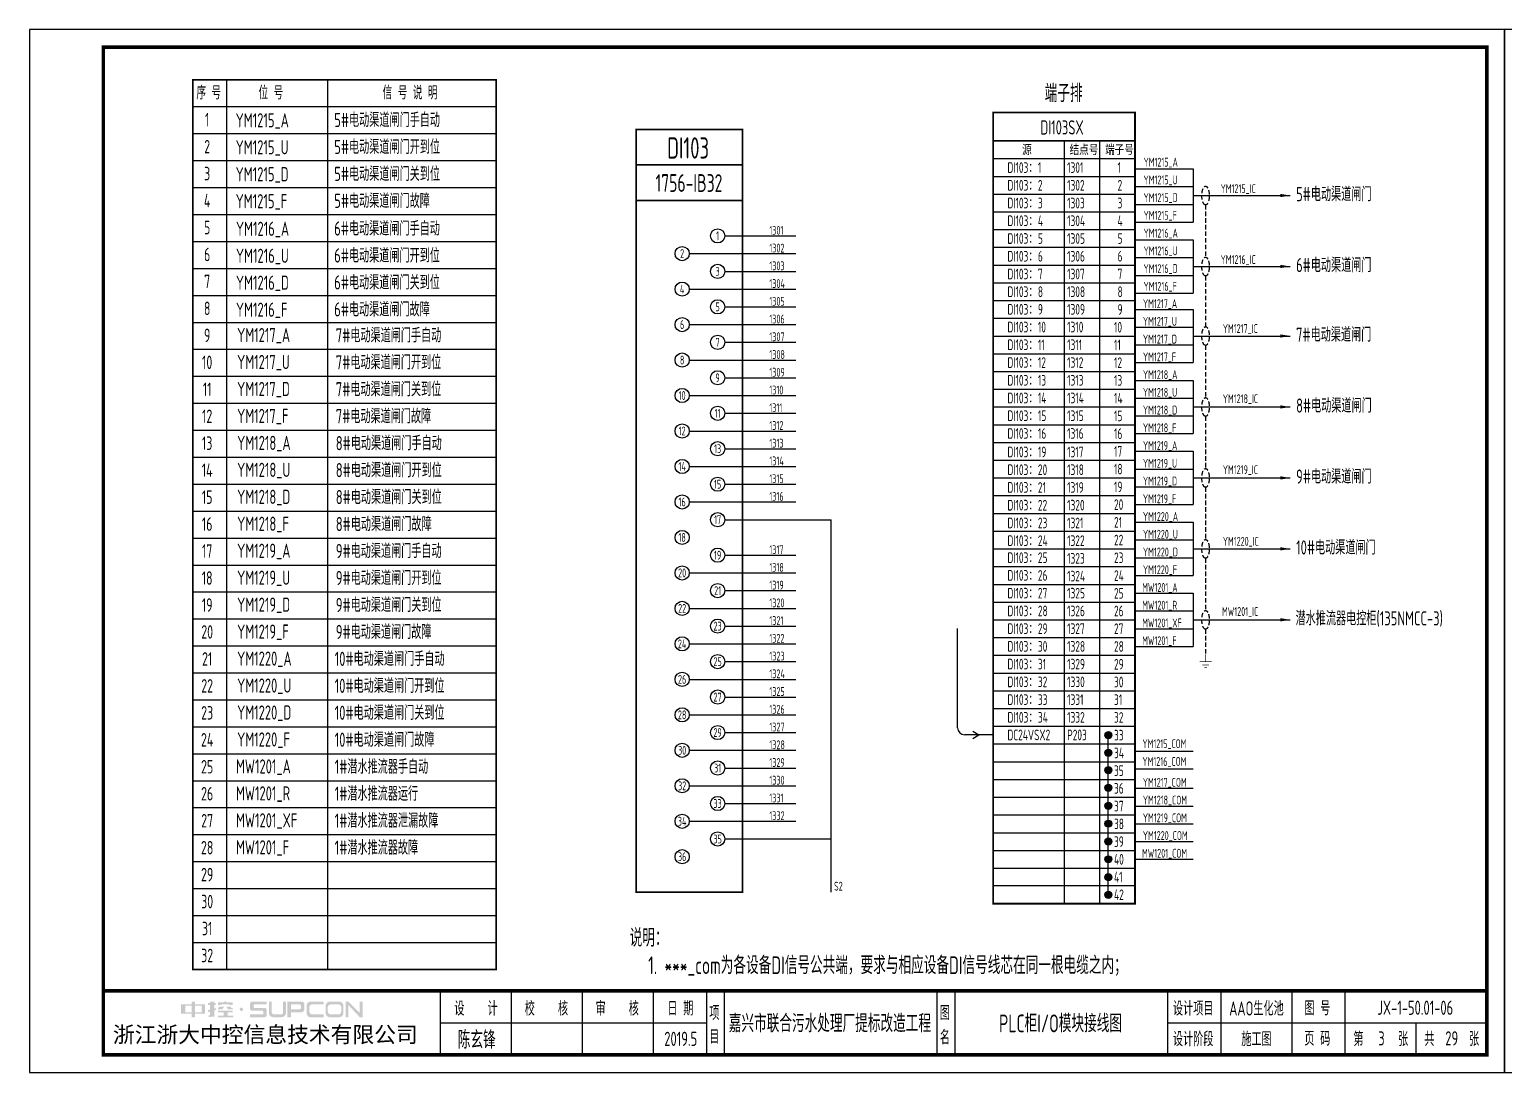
# Model space of a CAD drawing. Header units: millimetres. Extents: x 30557 to 235556, y -116603 to -73383.
# Drawn here: x 47189 to 51347, y -79651 to -76711 of the extents above; entities that cross this region are included whole.
import ezdxf
from ezdxf.enums import TextEntityAlignment as Align

# ---------------------------------------------------------------- set-up
doc = ezdxf.new("R2010")
doc.units = ezdxf.units.MM
doc.linetypes.add('DASHED2', pattern=[0.375, 0.25, -0.125])
doc.layers.add('1', color=3, linetype='Continuous')
doc.layers.add('符号层', color=3, linetype='Continuous')
doc.layers.add('_Drawing', color=7, linetype='Continuous', lineweight=25)
doc.styles.add('supcon', font='sceie.shx', dxfattribs={"width": 0.75, "height": 40, "bigfont": 'sceic.shx'})
doc.styles.add('Title', font='', dxfattribs={"height": 45})
doc.styles.get('Title').set_extended_font_data('SimHei')

# ---------------------------------------------------------------- blocks, each defined once
blk = doc.blocks.new('中控·SUPCON')
at = {"linetype": 'Continuous'}
h = blk.add_hatch(color=2, dxfattribs=at)
h.dxf.hatch_style = 1
h.paths.add_polyline_path([(34, 33), (20, 33), (20, 37), (15, 37), (15, 36), (15, 33), (0, 33), (0, 20), (13, 20), (15, 20), (15, 15), (20, 15), (20, 20), (22, 20), (34, 20)])
h.paths.add_polyline_path([(20, 30), (20, 31), (29, 31), (29, 22), (20, 22)], flags=16)
h.paths.add_polyline_path([(15, 30), (15, 22), (6, 22), (6, 31), (15, 31)], flags=16)
h.paths.add_polyline_path([(47, 32), (49, 32), (49, 35), (47, 35), (47, 37), (41, 37), (41, 35), (38, 35), (38, 32), (41, 32), (41, 25.8), (38, 25), (38, 22), (41, 22.8), (41, 18.3), (39, 17), (39, 15), (47, 16), (47, 24.5), (49, 25), (49, 28), (47, 27.5)])
h.paths.add_polyline_path([(61, 30), (55, 30), (52, 28), (52, 26), (58, 26)])
h.paths.add_polyline_path([(73, 28), (71, 28), (70, 30), (64, 30), (66, 26), (73, 26)])
h.paths.add_polyline_path([(73, 36), (64.6, 36), (64.6, 37), (60.4, 37), (60.4, 36), (52, 36), (52, 32), (56.8, 32), (56.8, 33.1), (68.2, 33.1), (68.2, 32), (73, 32)])
h.paths.add_polyline_path([(66, 22), (73, 22), (73, 24), (52, 24), (52, 22), (60, 22), (60, 17), (52, 17), (52, 15), (74, 15), (74, 17), (66, 17)])
h.paths.add_polyline_path([(82.7, 26.1, 1), (87.6, 26.1, 1)])
h.paths.add_polyline_path([(118, 28), (103.5, 28, -0.414214), (102.5, 29), (102.5, 32, -0.414214), (103.5, 33), (121, 33), (121, 37), (100.5, 37, 0.414214), (97.5, 34), (97.5, 27, 0.414214), (100.5, 24), (115, 24, -0.414214), (116, 23), (116, 20, -0.414214), (115, 19), (97.5, 19), (97.5, 15), (118, 15, 0.414214), (121, 18), (121, 25, 0.414214)])
h.paths.add_polyline_path([(128, 37), (124, 37), (124, 36), (124, 21, 0.414214), (130, 15), (142, 15, 0.414214), (148, 21), (148, 37), (144, 37), (144, 22, -0.414214), (141, 19), (131, 19, -0.414214), (128, 22)])
h.paths.add_polyline_path([(174, 26), (174, 33, 0.414214), (170, 37), (150, 37), (150, 36), (150, 15), (155, 15), (155, 22), (170, 22, 0.414214)])
h.paths.add_polyline_path([(167, 26), (155, 26), (155, 33), (167, 33, -0.414214), (169, 31), (169, 28, -0.414214)], flags=16)
h.paths.add_polyline_path([(201, 19), (185, 19, -0.414214), (181, 23), (181, 29, -0.414214), (185, 33), (201, 33), (201, 37), (183, 37, 0.414214), (177, 31), (177, 21, 0.414214), (183, 15), (201, 15)])
h.paths.add_polyline_path([(229, 21), (229, 31, 0.414214), (223, 37), (210, 37, 0.414214), (204, 31), (204, 21, 0.414214), (210, 15), (223, 15, 0.414214)])
h.paths.add_polyline_path([(207, 23), (207, 29, -0.414214), (211, 33), (222, 33, -0.414214), (226, 29), (226, 23, -0.414214), (222, 19), (211, 19, -0.414214)], flags=16)
h.paths.add_polyline_path([(236, 32.1), (252, 15), (256, 15), (256, 37), (252, 37), (252, 21), (236, 37), (232, 37), (232, 36), (232, 15), (236, 15)])
h = blk.add_hatch(color=2, dxfattribs=at)
h.dxf.hatch_style = 1
h.paths.add_polyline_path([(34, 33), (20, 33), (20, 37), (15, 37), (15, 36), (15, 33), (0, 33), (0, 20), (13, 20), (15, 20), (15, 15), (20, 15), (20, 20), (22, 20), (34, 20)])
h.paths.add_polyline_path([(20, 30), (20, 31), (29, 31), (29, 22), (20, 22)], flags=16)
h.paths.add_polyline_path([(15, 30), (15, 22), (6, 22), (6, 31), (15, 31)], flags=16)
h.paths.add_polyline_path([(47, 32), (49, 32), (49, 35), (47, 35), (47, 37), (41, 37), (41, 35), (38, 35), (38, 32), (41, 32), (41, 25.8), (38, 25), (38, 22), (41, 22.8), (41, 18.3), (39, 17), (39, 15), (47, 16), (47, 24.5), (49, 25), (49, 28), (47, 27.5)])
h.paths.add_polyline_path([(61, 30), (55, 30), (52, 28), (52, 26), (58, 26)])
h.paths.add_polyline_path([(73, 28), (71, 28), (70, 30), (64, 30), (66, 26), (73, 26)])
h.paths.add_polyline_path([(73, 36), (64.6, 36), (64.6, 37), (60.4, 37), (60.4, 36), (52, 36), (52, 32), (56.8, 32), (56.8, 33.1), (68.2, 33.1), (68.2, 32), (73, 32)])
h.paths.add_polyline_path([(66, 22), (73, 22), (73, 24), (52, 24), (52, 22), (60, 22), (60, 17), (52, 17), (52, 15), (74, 15), (74, 17), (66, 17)])
h.paths.add_polyline_path([(82.7, 26.1, 1), (87.6, 26.1, 1)])
h.paths.add_polyline_path([(118, 28), (103.5, 28, -0.414214), (102.5, 29), (102.5, 32, -0.414214), (103.5, 33), (121, 33), (121, 37), (100.5, 37, 0.414214), (97.5, 34), (97.5, 27, 0.414214), (100.5, 24), (115, 24, -0.414214), (116, 23), (116, 20, -0.414214), (115, 19), (97.5, 19), (97.5, 15), (118, 15, 0.414214), (121, 18), (121, 25, 0.414214)])
h.paths.add_polyline_path([(128, 37), (124, 37), (124, 36), (124, 21, 0.414214), (130, 15), (142, 15, 0.414214), (148, 21), (148, 37), (144, 37), (144, 22, -0.414214), (141, 19), (131, 19, -0.414214), (128, 22)])
h.paths.add_polyline_path([(174, 26), (174, 33, 0.414214), (170, 37), (150, 37), (150, 36), (150, 15), (155, 15), (155, 22), (170, 22, 0.414214)])
h.paths.add_polyline_path([(167, 26), (155, 26), (155, 33), (167, 33, -0.414214), (169, 31), (169, 28, -0.414214)], flags=16)
h.paths.add_polyline_path([(201, 19), (185, 19, -0.414214), (181, 23), (181, 29, -0.414214), (185, 33), (201, 33), (201, 37), (183, 37, 0.414214), (177, 31), (177, 21, 0.414214), (183, 15), (201, 15)])
h.paths.add_polyline_path([(229, 21), (229, 31, 0.414214), (223, 37), (210, 37, 0.414214), (204, 31), (204, 21, 0.414214), (210, 15), (223, 15, 0.414214)])
h.paths.add_polyline_path([(207, 23), (207, 29, -0.414214), (211, 33), (222, 33, -0.414214), (226, 29), (226, 23, -0.414214), (222, 19), (211, 19, -0.414214)], flags=16)
h.paths.add_polyline_path([(236, 32.1), (252, 15), (256, 15), (256, 37), (252, 37), (252, 21), (236, 37), (232, 37), (232, 36), (232, 15), (236, 15)])
h = blk.add_hatch(color=2, dxfattribs=at)
h.dxf.hatch_style = 1
h.paths.add_polyline_path([(34, 33), (20, 33), (20, 37), (15, 37), (15, 36), (15, 33), (0, 33), (0, 20), (13, 20), (15, 20), (15, 15), (20, 15), (20, 20), (22, 20), (34, 20)])
h.paths.add_polyline_path([(20, 30), (20, 31), (29, 31), (29, 22), (20, 22)], flags=16)
h.paths.add_polyline_path([(15, 30), (15, 22), (6, 22), (6, 31), (15, 31)], flags=16)
h.paths.add_polyline_path([(47, 32), (49, 32), (49, 35), (47, 35), (47, 37), (41, 37), (41, 35), (38, 35), (38, 32), (41, 32), (41, 25.8), (38, 25), (38, 22), (41, 22.8), (41, 18.3), (39, 17), (39, 15), (47, 16), (47, 24.5), (49, 25), (49, 28), (47, 27.5)])
h.paths.add_polyline_path([(61, 30), (55, 30), (52, 28), (52, 26), (58, 26)])
h.paths.add_polyline_path([(73, 28), (71, 28), (70, 30), (64, 30), (66, 26), (73, 26)])
h.paths.add_polyline_path([(73, 36), (64.6, 36), (64.6, 37), (60.4, 37), (60.4, 36), (52, 36), (52, 32), (56.8, 32), (56.8, 33.1), (68.2, 33.1), (68.2, 32), (73, 32)])
h.paths.add_polyline_path([(66, 22), (73, 22), (73, 24), (52, 24), (52, 22), (60, 22), (60, 17), (52, 17), (52, 15), (74, 15), (74, 17), (66, 17)])
h.paths.add_polyline_path([(82.7, 26.1, 1), (87.6, 26.1, 1)])
h.paths.add_polyline_path([(118, 28), (103.5, 28, -0.414214), (102.5, 29), (102.5, 32, -0.414214), (103.5, 33), (121, 33), (121, 37), (100.5, 37, 0.414214), (97.5, 34), (97.5, 27, 0.414214), (100.5, 24), (115, 24, -0.414214), (116, 23), (116, 20, -0.414214), (115, 19), (97.5, 19), (97.5, 15), (118, 15, 0.414214), (121, 18), (121, 25, 0.414214)])
h.paths.add_polyline_path([(128, 37), (124, 37), (124, 36), (124, 21, 0.414214), (130, 15), (142, 15, 0.414214), (148, 21), (148, 37), (144, 37), (144, 22, -0.414214), (141, 19), (131, 19, -0.414214), (128, 22)])
h.paths.add_polyline_path([(174, 26), (174, 33, 0.414214), (170, 37), (150, 37), (150, 36), (150, 15), (155, 15), (155, 22), (170, 22, 0.414214)])
h.paths.add_polyline_path([(167, 26), (155, 26), (155, 33), (167, 33, -0.414214), (169, 31), (169, 28, -0.414214)], flags=16)
h.paths.add_polyline_path([(201, 19), (185, 19, -0.414214), (181, 23), (181, 29, -0.414214), (185, 33), (201, 33), (201, 37), (183, 37, 0.414214), (177, 31), (177, 21, 0.414214), (183, 15), (201, 15)])
h.paths.add_polyline_path([(229, 21), (229, 31, 0.414214), (223, 37), (210, 37, 0.414214), (204, 31), (204, 21, 0.414214), (210, 15), (223, 15, 0.414214)])
h.paths.add_polyline_path([(207, 23), (207, 29, -0.414214), (211, 33), (222, 33, -0.414214), (226, 29), (226, 23, -0.414214), (222, 19), (211, 19, -0.414214)], flags=16)
h.paths.add_polyline_path([(236, 32.1), (252, 15), (256, 15), (256, 37), (252, 37), (252, 21), (236, 37), (232, 37), (232, 36), (232, 15), (236, 15)])
h = blk.add_hatch(color=2, dxfattribs=at)
h.dxf.hatch_style = 1
h.paths.add_polyline_path([(34, 33), (20, 33), (20, 37), (15, 37), (15, 36), (15, 33), (0, 33), (0, 20), (13, 20), (15, 20), (15, 15), (20, 15), (20, 20), (22, 20), (34, 20)])
h.paths.add_polyline_path([(20, 30), (20, 31), (29, 31), (29, 22), (20, 22)], flags=16)
h.paths.add_polyline_path([(15, 30), (15, 22), (6, 22), (6, 31), (15, 31)], flags=16)
h.paths.add_polyline_path([(47, 32), (49, 32), (49, 35), (47, 35), (47, 37), (41, 37), (41, 35), (38, 35), (38, 32), (41, 32), (41, 25.8), (38, 25), (38, 22), (41, 22.8), (41, 18.3), (39, 17), (39, 15), (47, 16), (47, 24.5), (49, 25), (49, 28), (47, 27.5)])
h.paths.add_polyline_path([(61, 30), (55, 30), (52, 28), (52, 26), (58, 26)])
h.paths.add_polyline_path([(73, 28), (71, 28), (70, 30), (64, 30), (66, 26), (73, 26)])
h.paths.add_polyline_path([(73, 36), (64.6, 36), (64.6, 37), (60.4, 37), (60.4, 36), (52, 36), (52, 32), (56.8, 32), (56.8, 33.1), (68.2, 33.1), (68.2, 32), (73, 32)])
h.paths.add_polyline_path([(66, 22), (73, 22), (73, 24), (52, 24), (52, 22), (60, 22), (60, 17), (52, 17), (52, 15), (74, 15), (74, 17), (66, 17)])
h.paths.add_polyline_path([(82.7, 26.1, 1), (87.6, 26.1, 1)])
h.paths.add_polyline_path([(118, 28), (103.5, 28, -0.414214), (102.5, 29), (102.5, 32, -0.414214), (103.5, 33), (121, 33), (121, 37), (100.5, 37, 0.414214), (97.5, 34), (97.5, 27, 0.414214), (100.5, 24), (115, 24, -0.414214), (116, 23), (116, 20, -0.414214), (115, 19), (97.5, 19), (97.5, 15), (118, 15, 0.414214), (121, 18), (121, 25, 0.414214)])
h.paths.add_polyline_path([(128, 37), (124, 37), (124, 36), (124, 21, 0.414214), (130, 15), (142, 15, 0.414214), (148, 21), (148, 37), (144, 37), (144, 22, -0.414214), (141, 19), (131, 19, -0.414214), (128, 22)])
h.paths.add_polyline_path([(174, 26), (174, 33, 0.414214), (170, 37), (150, 37), (150, 36), (150, 15), (155, 15), (155, 22), (170, 22, 0.414214)])
h.paths.add_polyline_path([(167, 26), (155, 26), (155, 33), (167, 33, -0.414214), (169, 31), (169, 28, -0.414214)], flags=16)
h.paths.add_polyline_path([(201, 19), (185, 19, -0.414214), (181, 23), (181, 29, -0.414214), (185, 33), (201, 33), (201, 37), (183, 37, 0.414214), (177, 31), (177, 21, 0.414214), (183, 15), (201, 15)])
h.paths.add_polyline_path([(229, 21), (229, 31, 0.414214), (223, 37), (210, 37, 0.414214), (204, 31), (204, 21, 0.414214), (210, 15), (223, 15, 0.414214)])
h.paths.add_polyline_path([(207, 23), (207, 29, -0.414214), (211, 33), (222, 33, -0.414214), (226, 29), (226, 23, -0.414214), (222, 19), (211, 19, -0.414214)], flags=16)
h.paths.add_polyline_path([(236, 32.1), (252, 15), (256, 15), (256, 37), (252, 37), (252, 21), (236, 37), (232, 37), (232, 36), (232, 15), (236, 15)])
h = blk.add_hatch(color=2, dxfattribs=at)
h.dxf.hatch_style = 1
h.paths.add_polyline_path([(34, 33), (20, 33), (20, 37), (15, 37), (15, 36), (15, 33), (0, 33), (0, 20), (13, 20), (15, 20), (15, 15), (20, 15), (20, 20), (22, 20), (34, 20)])
h.paths.add_polyline_path([(20, 30), (20, 31), (29, 31), (29, 22), (20, 22)], flags=16)
h.paths.add_polyline_path([(15, 30), (15, 22), (6, 22), (6, 31), (15, 31)], flags=16)
h.paths.add_polyline_path([(47, 32), (49, 32), (49, 35), (47, 35), (47, 37), (41, 37), (41, 35), (38, 35), (38, 32), (41, 32), (41, 25.8), (38, 25), (38, 22), (41, 22.8), (41, 18.3), (39, 17), (39, 15), (47, 16), (47, 24.5), (49, 25), (49, 28), (47, 27.5)])
h.paths.add_polyline_path([(61, 30), (55, 30), (52, 28), (52, 26), (58, 26)])
h.paths.add_polyline_path([(73, 28), (71, 28), (70, 30), (64, 30), (66, 26), (73, 26)])
h.paths.add_polyline_path([(73, 36), (64.6, 36), (64.6, 37), (60.4, 37), (60.4, 36), (52, 36), (52, 32), (56.8, 32), (56.8, 33.1), (68.2, 33.1), (68.2, 32), (73, 32)])
h.paths.add_polyline_path([(66, 22), (73, 22), (73, 24), (52, 24), (52, 22), (60, 22), (60, 17), (52, 17), (52, 15), (74, 15), (74, 17), (66, 17)])
h.paths.add_polyline_path([(82.7, 26.1, 1), (87.6, 26.1, 1)])
h.paths.add_polyline_path([(118, 28), (103.5, 28, -0.414214), (102.5, 29), (102.5, 32, -0.414214), (103.5, 33), (121, 33), (121, 37), (100.5, 37, 0.414214), (97.5, 34), (97.5, 27, 0.414214), (100.5, 24), (115, 24, -0.414214), (116, 23), (116, 20, -0.414214), (115, 19), (97.5, 19), (97.5, 15), (118, 15, 0.414214), (121, 18), (121, 25, 0.414214)])
h.paths.add_polyline_path([(128, 37), (124, 37), (124, 36), (124, 21, 0.414214), (130, 15), (142, 15, 0.414214), (148, 21), (148, 37), (144, 37), (144, 22, -0.414214), (141, 19), (131, 19, -0.414214), (128, 22)])
h.paths.add_polyline_path([(174, 26), (174, 33, 0.414214), (170, 37), (150, 37), (150, 36), (150, 15), (155, 15), (155, 22), (170, 22, 0.414214)])
h.paths.add_polyline_path([(167, 26), (155, 26), (155, 33), (167, 33, -0.414214), (169, 31), (169, 28, -0.414214)], flags=16)
h.paths.add_polyline_path([(201, 19), (185, 19, -0.414214), (181, 23), (181, 29, -0.414214), (185, 33), (201, 33), (201, 37), (183, 37, 0.414214), (177, 31), (177, 21, 0.414214), (183, 15), (201, 15)])
h.paths.add_polyline_path([(229, 21), (229, 31, 0.414214), (223, 37), (210, 37, 0.414214), (204, 31), (204, 21, 0.414214), (210, 15), (223, 15, 0.414214)])
h.paths.add_polyline_path([(207, 23), (207, 29, -0.414214), (211, 33), (222, 33, -0.414214), (226, 29), (226, 23, -0.414214), (222, 19), (211, 19, -0.414214)], flags=16)
h.paths.add_polyline_path([(236, 32.1), (252, 15), (256, 15), (256, 37), (252, 37), (252, 21), (236, 37), (232, 37), (232, 36), (232, 15), (236, 15)])
h = blk.add_hatch(color=2, dxfattribs=at)
h.dxf.hatch_style = 1
h.paths.add_polyline_path([(34, 33), (20, 33), (20, 37), (15, 37), (15, 36), (15, 33), (0, 33), (0, 20), (13, 20), (15, 20), (15, 15), (20, 15), (20, 20), (22, 20), (34, 20)])
h.paths.add_polyline_path([(20, 30), (20, 31), (29, 31), (29, 22), (20, 22)], flags=16)
h.paths.add_polyline_path([(15, 30), (15, 22), (6, 22), (6, 31), (15, 31)], flags=16)
h.paths.add_polyline_path([(47, 32), (49, 32), (49, 35), (47, 35), (47, 37), (41, 37), (41, 35), (38, 35), (38, 32), (41, 32), (41, 25.8), (38, 25), (38, 22), (41, 22.8), (41, 18.3), (39, 17), (39, 15), (47, 16), (47, 24.5), (49, 25), (49, 28), (47, 27.5)])
h.paths.add_polyline_path([(61, 30), (55, 30), (52, 28), (52, 26), (58, 26)])
h.paths.add_polyline_path([(73, 28), (71, 28), (70, 30), (64, 30), (66, 26), (73, 26)])
h.paths.add_polyline_path([(73, 36), (64.6, 36), (64.6, 37), (60.4, 37), (60.4, 36), (52, 36), (52, 32), (56.8, 32), (56.8, 33.1), (68.2, 33.1), (68.2, 32), (73, 32)])
h.paths.add_polyline_path([(66, 22), (73, 22), (73, 24), (52, 24), (52, 22), (60, 22), (60, 17), (52, 17), (52, 15), (74, 15), (74, 17), (66, 17)])
h.paths.add_polyline_path([(82.7, 26.1, 1), (87.6, 26.1, 1)])
h.paths.add_polyline_path([(118, 28), (103.5, 28, -0.414214), (102.5, 29), (102.5, 32, -0.414214), (103.5, 33), (121, 33), (121, 37), (100.5, 37, 0.414214), (97.5, 34), (97.5, 27, 0.414214), (100.5, 24), (115, 24, -0.414214), (116, 23), (116, 20, -0.414214), (115, 19), (97.5, 19), (97.5, 15), (118, 15, 0.414214), (121, 18), (121, 25, 0.414214)])
h.paths.add_polyline_path([(128, 37), (124, 37), (124, 36), (124, 21, 0.414214), (130, 15), (142, 15, 0.414214), (148, 21), (148, 37), (144, 37), (144, 22, -0.414214), (141, 19), (131, 19, -0.414214), (128, 22)])
h.paths.add_polyline_path([(174, 26), (174, 33, 0.414214), (170, 37), (150, 37), (150, 36), (150, 15), (155, 15), (155, 22), (170, 22, 0.414214)])
h.paths.add_polyline_path([(167, 26), (155, 26), (155, 33), (167, 33, -0.414214), (169, 31), (169, 28, -0.414214)], flags=16)
h.paths.add_polyline_path([(201, 19), (185, 19, -0.414214), (181, 23), (181, 29, -0.414214), (185, 33), (201, 33), (201, 37), (183, 37, 0.414214), (177, 31), (177, 21, 0.414214), (183, 15), (201, 15)])
h.paths.add_polyline_path([(229, 21), (229, 31, 0.414214), (223, 37), (210, 37, 0.414214), (204, 31), (204, 21, 0.414214), (210, 15), (223, 15, 0.414214)])
h.paths.add_polyline_path([(207, 23), (207, 29, -0.414214), (211, 33), (222, 33, -0.414214), (226, 29), (226, 23, -0.414214), (222, 19), (211, 19, -0.414214)], flags=16)
h.paths.add_polyline_path([(236, 32.1), (252, 15), (256, 15), (256, 37), (252, 37), (252, 21), (236, 37), (232, 37), (232, 36), (232, 15), (236, 15)])
blk = doc.blocks.new('supcon图框')
at = {"linetype": 'Continuous'}
for p, q in [((6145.7, 4361.7), (1987.7, 4361.7)), ((1987.7, 4361.7), (1987.7, 1421.7)), ((6145.7, 1421.7), (6145.7, 4361.7)), ((1987.7, 1421.7), (6145.7, 1421.7))]:
    blk.add_line(p, q, dxfattribs=at)
for p, q in [((3145.7, 1651.7), (3145.7, 1471.7)), ((3345.7, 1651.7), (3345.7, 1471.7)), ((3545.7, 1651.7), (3545.7, 1471.7)), ((3745.7, 1651.7), (3745.7, 1471.7)), ((3895.7, 1651.7), (3895.7, 1471.7)), ((3945.7, 1651.7), (3945.7, 1471.7)), ((4545.7, 1651.7), (4545.7, 1471.7)), ((4595.7, 1651.7), (4595.7, 1471.7)), ((5195.7, 1651.7), (5195.7, 1471.7)), ((5345.7, 1651.7), (5345.7, 1471.7)), ((5545.7, 1651.7), (5545.7, 1471.7)), ((5695.7, 1651.7), (5695.7, 1471.7)), ((3145.7, 1561.7), (3895.7, 1561.7)), ((5195.7, 1561.7), (6095.7, 1561.7)), ((5895.7, 1561.7), (5895.7, 1471.7))]:
    blk.add_line(p, q)
at = {"linetype": 'Continuous', "const_width": 10}
blk.add_lwpolyline([(2195.7, 4311.7), (6095.7, 4311.7), (6095.7, 1471.7), (2195.7, 1471.7)], close=True, dxfattribs=at)
blk.add_lwpolyline([(2195.7, 1651.7), (6095.7, 1651.7)], dxfattribs=at)
at = {"linetype": 'Continuous', "xscale": 2, "yscale": 2, "zscale": 2}
blk.add_blockref('中控·SUPCON', (2414.6, 1547.7), dxfattribs=at)
at = {"style": 'supcon', "width": 0.75}
for s, p in [('设    计', (3246.2, 1604.2)), ('校    核', (3444.8, 1604.2)), ('审    核', (3644.5, 1604.2)), ('日 期', (3822.5, 1604.2)), ('设计项目', (5268, 1604.2)), ('图 号', (5618, 1604.2)), ('项', (3918.2, 1590.7)), ('图', (4568.2, 1590.7)), ('目', (3918.2, 1522.9)), ('名', (4568.2, 1522.9)), ('设计阶段', (5268, 1518.1)), ('施工图', (5446.5, 1518.1)), ('页 码', (5618, 1518.1)), ('第      张', (5797, 1518.1)), ('共      张', (5997, 1518.1))]:
    blk.add_text(s, height=40, dxfattribs=at).set_placement(p, align=Align.MIDDLE)
at = {"style": 'Title'}
blk.add_text('浙江浙大中控信息技术有限公司', height=45, dxfattribs=at).set_placement((2222.8, 1506.2))
blk = doc.blocks.new('DI端子_42')
at = {"lineweight": -3}
h = blk.add_hatch(color=256, dxfattribs=at)
h.dxf.hatch_style = 1
h.paths.add_polyline_path([(10680.5, 453.6, 1), (10660.5, 453.6, 1)])
h = blk.add_hatch(color=256, dxfattribs=at)
h.dxf.hatch_style = 1
h.paths.add_polyline_path([(10680.5, 403.6, 1), (10660.5, 403.6, 1)])
h = blk.add_hatch(color=256, dxfattribs=at)
h.dxf.hatch_style = 1
h.paths.add_polyline_path([(10680.5, 354.9, 1), (10660.5, 354.9, 1)])
h = blk.add_hatch(color=256, dxfattribs=at)
h.dxf.hatch_style = 1
h.paths.add_polyline_path([(10680.5, 304.9, 1), (10660.5, 304.9, 1)])
h = blk.add_hatch(color=256, dxfattribs=at)
h.dxf.hatch_style = 1
h.paths.add_polyline_path([(10680.5, 254.2, 1), (10660.5, 254.2, 1)])
h = blk.add_hatch(color=256, dxfattribs=at)
h.dxf.hatch_style = 1
h.paths.add_polyline_path([(10680.5, 204.2, 1), (10660.5, 204.2, 1)])
h = blk.add_hatch(color=256, dxfattribs=at)
h.dxf.hatch_style = 1
h.paths.add_polyline_path([(10680.5, 153.8, 1), (10660.5, 153.8, 1)])
h = blk.add_hatch(color=256, dxfattribs=at)
h.dxf.hatch_style = 1
h.paths.add_polyline_path([(10680.5, 103.8, 1), (10660.5, 103.8, 1)])
h = blk.add_hatch(color=256, dxfattribs=at)
h.dxf.hatch_style = 1
h.paths.add_polyline_path([(10680.5, 53.5, 1), (10660.5, 53.5, 1)])
h = blk.add_hatch(color=256, dxfattribs=at)
h.dxf.hatch_style = 1
h.paths.add_polyline_path([(10680.5, 3.5, 1), (10660.5, 3.5, 1)])
for p, q in [((10345.5, 2208.8), (10345.5, 78.8)), ((10745.5, 2208.8), (10345.5, 2208.8)), ((10745.5, 78.8), (10745.5, 2208.8)), ((10545.5, 2128.8), (10545.5, 78.8)), ((10645.5, 2128.8), (10645.5, 78.8)), ((10345.5, 2078.8), (10745.5, 2078.8)), ((10345.5, 2028.8), (10745.5, 2028.8)), ((10345.5, 1978.8), (10745.5, 1978.8)), ((10345.5, 1928.8), (10745.5, 1928.8)), ((10345.5, 1878.8), (10745.5, 1878.8)), ((10345.5, 1828.8), (10745.5, 1828.8)), ((10345.5, 1778.8), (10745.5, 1778.8)), ((10345.5, 1728.8), (10745.5, 1728.8)), ((10345.5, 1678.8), (10745.5, 1678.8)), ((10345.5, 1628.8), (10745.5, 1628.8)), ((10345.5, 1578.8), (10745.5, 1578.8)), ((10345.5, 1528.8), (10745.5, 1528.8)), ((10345.5, 1478.8), (10745.5, 1478.8)), ((10345.5, 1428.8), (10745.5, 1428.8)), ((10345.5, 1378.8), (10745.5, 1378.8)), ((10345.5, 1328.8), (10745.5, 1328.8)), ((10345.5, 1278.8), (10745.5, 1278.8)), ((10345.5, 1228.8), (10745.5, 1228.8)), ((10345.5, 1178.8), (10745.5, 1178.8)), ((10345.5, 1128.8), (10745.5, 1128.8)), ((10345.5, 1078.8), (10745.5, 1078.8)), ((10345.5, 1028.8), (10745.5, 1028.8)), ((10345.5, 978.8), (10745.5, 978.8)), ((10345.5, 928.8), (10745.5, 928.8)), ((10345.5, 878.8), (10745.5, 878.8)), ((10345.5, 828.8), (10745.5, 828.8)), ((10345.5, 778.8), (10745.5, 778.8)), ((10345.5, 728.8), (10745.5, 728.8)), ((10345.5, 678.8), (10745.5, 678.8)), ((10345.5, 628.8), (10745.5, 628.8)), ((10345.5, 578.8), (10745.5, 578.8)), ((10345.5, 528.8), (10745.5, 528.8)), ((10345.5, 478.8), (10745.5, 478.8)), ((10345.5, 428.8), (10745.5, 428.8)), ((10345.5, 378.8), (10745.5, 378.8)), ((10345.5, 328.8), (10745.5, 328.8)), ((10345.5, 278.8), (10745.5, 278.8)), ((10345.5, 228.8), (10745.5, 228.8)), ((10345.5, 178.8), (10745.5, 178.8)), ((10345.5, 128.8), (10745.5, 128.8))]:
    blk.add_line(p, q, dxfattribs=at)
for p, q in [((10345.5, 2208.8), (10745.5, 2208.8)), ((10345.5, -21.2), (10345.5, 2208.8)), ((10745.5, 2208.8), (10745.5, -21.2)), ((10670, 2.9), (10670, 454.3)), ((10345.5, 78.8), (10745.5, 78.8)), ((10345.5, 28.8), (10345.5, 78.8)), ((10545.5, 78.8), (10545.5, -21.2)), ((10645.5, 78.8), (10645.5, -21.2)), ((10745.5, 78.8), (10745.5, 28.8)), ((10745.5, 28.8), (10345.5, 28.8)), ((10345.5, -21.2), (10345.5, 28.8)), ((10745.5, 28.8), (10745.5, -21.2)), ((10745.5, -21.2), (10345.5, -21.2)), ((10745.5, -21.2), (10345.5, -21.2))]:
    blk.add_line(p, q)
at = {"const_width": 5}
blk.add_lwpolyline([(10345.5, 2208.8), (10745.5, 2208.8), (10745.5, -21.2), (10345.5, -21.2), (10345.5, 2208.8)], dxfattribs=at)
at = {"lineweight": -3, "const_width": 5}
blk.add_lwpolyline([(10345.5, 2128.8), (10745.5, 2128.8)], dxfattribs=at)
at = {"lineweight": -3}
for centre in [(10670.5, 453.6), (10670.5, 403.6), (10670.5, 354.9), (10670.5, 304.9), (10670.5, 254.2), (10670.5, 204.2), (10670.5, 153.8), (10670.5, 103.8), (10670.5, 53.5), (10670.5, 3.5)]:
    blk.add_circle(centre, 10, dxfattribs=at)
at = {"color": 7, "style": 'supcon', "width": 0.75}
for s, p in [('源', (10427.3, 2088.6)), ('结点号', (10561.2, 2088.6)), ('端子号', (10661.2, 2088.6)), ('1', (10696.4, 2038.6)), ('2', (10696.4, 1988.6)), ('3', (10696.4, 1938.6)), ('4', (10696.4, 1888.6)), ('5', (10696.4, 1838.6)), ('6', (10696.4, 1788.6)), ('7', (10696.4, 1738.6)), ('8', (10696.4, 1688.6)), ('9', (10696.4, 1638.6)), ('10', (10686.4, 1588.6)), ('11', (10686.4, 1538.6)), ('12', (10686.4, 1488.6)), ('13', (10686.4, 1438.6)), ('14', (10686.4, 1388.6)), ('15', (10686.4, 1338.6)), ('16', (10686.4, 1288.6)), ('17', (10686.4, 1238.6)), ('18', (10686.4, 1188.6)), ('19', (10686.4, 1138.6)), ('20', (10686.4, 1088.6)), ('21', (10686.4, 1038.6)), ('22', (10686.4, 988.6)), ('23', (10686.4, 938.6)), ('24', (10686.4, 888.6)), ('25', (10686.4, 838.6)), ('26', (10686.4, 788.6)), ('27', (10686.4, 738.6)), ('28', (10686.4, 688.6)), ('29', (10686.4, 638.6)), ('30', (10686.4, 588.6)), ('31', (10686.4, 538.6)), ('32', (10686.4, 488.6)), ('33', (10686.4, 438.6)), ('34', (10686.4, 388.6)), ('35', (10686.4, 338.6)), ('36', (10686.4, 288.6)), ('37', (10686.4, 238.6)), ('38', (10686.4, 188.6)), ('39', (10686.4, 138.6)), ('40', (10686.4, 88.6)), ('41', (10686.4, 38.6)), ('42', (10686.4, -11.2))]:
    blk.add_text(s, height=30, dxfattribs=at).set_placement(p)
blk = doc.blocks.new('1756-IB32')
at = {"linetype": 'Continuous'}
for p, q in [((13409.3, 32239.5), (13609.3, 32239.5)), ((13309.3, 32189.5), (13609.3, 32189.5)), ((13409.3, 32139.5), (13609.3, 32139.5)), ((13309.3, 32089.5), (13609.3, 32089.5)), ((13409.3, 32039.5), (13609.3, 32039.5)), ((13309.3, 31989.5), (13609.3, 31989.5)), ((13409.3, 31939.5), (13609.3, 31939.5)), ((13309.3, 31889.5), (13609.3, 31889.5)), ((13409.3, 31839.5), (13609.3, 31839.5)), ((13309.3, 31789.5), (13609.3, 31789.5)), ((13409.3, 31739.5), (13609.3, 31739.5)), ((13309.3, 31689.5), (13609.3, 31689.5)), ((13409.3, 31639.5), (13609.3, 31639.5)), ((13309.3, 31589.5), (13609.3, 31589.5)), ((13409.3, 31539.5), (13609.3, 31539.5)), ((13309.3, 31489.5), (13609.3, 31489.5)), ((13409.3, 31339.5), (13609.3, 31339.5)), ((13309.3, 31289.5), (13609.3, 31289.5)), ((13409.3, 31239.5), (13609.3, 31239.5)), ((13309.3, 31189.5), (13609.3, 31189.5)), ((13409.3, 31139.5), (13609.3, 31139.5)), ((13309.3, 31089.5), (13609.3, 31089.5)), ((13409.3, 31039.5), (13609.3, 31039.5)), ((13309.3, 30989.5), (13609.3, 30989.5)), ((13409.3, 30939.5), (13609.3, 30939.5)), ((13309.3, 30889.5), (13609.3, 30889.5)), ((13409.3, 30839.5), (13609.3, 30839.5)), ((13309.3, 30789.5), (13609.3, 30789.5)), ((13409.3, 30739.5), (13609.3, 30739.5)), ((13309.3, 30689.5), (13609.3, 30689.5)), ((13409.3, 30639.5), (13609.3, 30639.5)), ((13309.3, 30589.5), (13609.3, 30589.5))]:
    blk.add_line(p, q, dxfattribs=at)
at = {"color": 5, "linetype": 'Continuous'}
for p, q in [((13409.3, 31439.5), (13709.3, 31439.5)), ((13709.3, 30389.5), (13709.3, 31439.5)), ((13409.3, 30539.5), (13709.3, 30539.5))]:
    blk.add_line(p, q, dxfattribs=at)
at = {"linetype": 'Continuous', "const_width": 5}
blk.add_lwpolyline([(13159.3, 32539.5), (13459.3, 32539.5), (13459.3, 30389.5), (13159.3, 30389.5)], close=True, dxfattribs=at)
for points in [[(13159.3, 32439.5), (13459.3, 32439.5)], [(13159.3, 32339.5), (13459.3, 32339.5)]]:
    blk.add_lwpolyline(points, dxfattribs=at)
at = {"lineweight": -3}
for centre in [(13389.3, 32239.5), (13289.3, 32189.5), (13389.3, 32139.5), (13289.3, 32089.5), (13389.3, 32039.5), (13289.3, 31989.5), (13389.3, 31939.5), (13289.3, 31889.5), (13389.3, 31839.5), (13289.3, 31789.5), (13389.3, 31739.5), (13289.3, 31689.5), (13389.3, 31639.5), (13289.3, 31589.5), (13389.3, 31539.5), (13289.3, 31489.5), (13389.3, 31439.5), (13289.3, 31389.5), (13389.3, 31339.5), (13289.3, 31289.5), (13389.3, 31239.5), (13289.3, 31189.5), (13389.3, 31139.5), (13289.3, 31089.5), (13389.3, 31039.5), (13289.3, 30989.5), (13389.3, 30939.5), (13289.3, 30889.5), (13389.3, 30839.5), (13289.3, 30789.5), (13389.3, 30739.5), (13289.3, 30689.5), (13389.3, 30639.5), (13289.3, 30589.5), (13389.3, 30539.5), (13289.3, 30489.5)]:
    blk.add_circle(centre, 20, dxfattribs=at)
at = {"color": 7, "style": 'supcon', "width": 0.75}
blk.add_text('1756-IB32', height=50, dxfattribs=at).set_placement((13308.4, 32388.6), align=Align.MIDDLE)
at = {"style": 'supcon', "width": 0.75}
for s, p in [('1', (13389.1, 32239.5)), ('2', (13289.1, 32189.5)), ('3', (13389.1, 32139.5)), ('4', (13289.1, 32089.5)), ('5', (13389.1, 32039.5)), ('6', (13289.1, 31989.5)), ('7', (13389.1, 31939.5)), ('8', (13289.1, 31889.5)), ('9', (13389.1, 31839.5)), ('10', (13289.1, 31789.5)), ('11', (13389.1, 31739.5)), ('12', (13289.1, 31689.5)), ('13', (13389.1, 31639.5)), ('14', (13289.1, 31589.5)), ('15', (13389.1, 31539.5)), ('16', (13289.1, 31489.5)), ('17', (13389.1, 31439.5)), ('18', (13289.1, 31389.5)), ('19', (13389.1, 31339.5)), ('20', (13289.1, 31289.5)), ('21', (13389.1, 31239.5)), ('22', (13289.1, 31189.5)), ('23', (13389.1, 31139.5)), ('24', (13289.1, 31089.5)), ('25', (13389.1, 31039.5)), ('26', (13289.1, 30989.5)), ('27', (13389.1, 30939.5)), ('28', (13289.1, 30889.5)), ('29', (13389.1, 30839.5)), ('30', (13289.1, 30789.5)), ('31', (13389.1, 30739.5)), ('32', (13289.1, 30689.5)), ('33', (13389.1, 30639.5)), ('34', (13289.1, 30589.5)), ('35', (13389.1, 30539.5)), ('36', (13289.1, 30489.5))]:
    blk.add_text(s, height=25, dxfattribs=at).set_placement(p, align=Align.MIDDLE)

msp = doc.modelspace()

# ---------------------------------------------------------------- linework, layer by layer
at = {"lineweight": -3}
for p, q in [((47744.1, -76852.3), (47744.1, -77612.3)), ((48029.1, -76852.3), (48029.1, -77612.3)), ((47649.1, -76928.3), (48504.1, -76928.3)), ((47649.1, -77004.3), (48504.1, -77004.3)), ((47649.1, -77080.3), (48504.1, -77080.3)), ((47649.1, -77156.3), (48504.1, -77156.3)), ((47649.1, -77232.3), (48504.1, -77232.3)), ((47649.1, -77308.3), (48504.1, -77308.3)), ((47649.1, -77384.3), (48504.1, -77384.3)), ((47649.1, -77460.3), (48504.1, -77460.3)), ((47649.1, -77536.3), (48504.1, -77536.3)), ((47649.1, -77612.3), (48504.1, -77612.3)), ((47744.1, -77612.3), (47744.1, -79360.3)), ((48029.1, -77612.3), (48029.1, -79360.3)), ((47649.1, -77688.3), (48504.1, -77688.3)), ((47649.1, -77764.3), (48504.1, -77764.3)), ((47649.1, -77840.3), (48504.1, -77840.3)), ((47649.1, -77916.3), (48504.1, -77916.3)), ((47649.1, -77992.3), (48504.1, -77992.3)), ((47649.1, -78068.3), (48504.1, -78068.3)), ((47649.1, -78144.3), (48504.1, -78144.3)), ((47649.1, -78220.3), (48504.1, -78220.3)), ((47649.1, -78296.3), (48504.1, -78296.3)), ((47649.1, -78372.3), (48504.1, -78372.3)), ((47649.1, -78448.3), (48504.1, -78448.3)), ((47649.1, -78524.3), (48504.1, -78524.3)), ((47649.1, -78600.3), (48504.1, -78600.3)), ((47649.1, -78676.3), (48504.1, -78676.3)), ((47649.1, -78752.3), (48504.1, -78752.3)), ((47649.1, -78828.3), (48504.1, -78828.3)), ((47649.1, -78904.3), (48504.1, -78904.3)), ((47649.1, -78980.3), (48504.1, -78980.3)), ((47649.1, -79056.3), (48504.1, -79056.3)), ((47649.1, -79132.3), (48504.1, -79132.3)), ((47649.1, -79208.3), (48504.1, -79208.3)), ((47649.1, -79284.3), (48504.1, -79284.3)), ((47649.1, -79360.3), (48504.1, -79360.3))]:
    msp.add_line(p, q, dxfattribs=at)
for p, q in [((50305.3, -77103.8), (50469.5, -77103.8)), ((50469.5, -77103.8), (50469.5, -77253.8)), ((50305.3, -77153.8), (50469.5, -77153.8)), ((50305.3, -77203.8), (50469.5, -77203.8)), ((50469.5, -77178.8), (50743, -77178.8)), ((50305.3, -77253.8), (50469.5, -77253.8)), ((50305.3, -77303.8), (50469.5, -77303.8)), ((50469.5, -77303.8), (50469.5, -77453.8)), ((50305.3, -77353.8), (50469.5, -77353.8)), ((50469.5, -77378.8), (50743, -77378.8)), ((50305.3, -77403.8), (50469.5, -77403.8)), ((50305.3, -77453.8), (50469.5, -77453.8)), ((50305.3, -77499.8), (50469.5, -77499.8)), ((50469.5, -77499.8), (50469.5, -77649.8)), ((50305.3, -77549.8), (50469.5, -77549.8)), ((50469.5, -77574.8), (50743, -77574.8)), ((50305.3, -77599.8), (50469.5, -77599.8)), ((50305.3, -77649.8), (50469.5, -77649.8)), ((50305.3, -77699.8), (50469.5, -77699.8)), ((50469.5, -77699.8), (50469.5, -77849.8)), ((50305.3, -77749.8), (50469.5, -77749.8)), ((50469.5, -77774.8), (50743, -77774.8)), ((50305.3, -77799.8), (50469.5, -77799.8)), ((50305.3, -77849.8), (50469.5, -77849.8)), ((50305.3, -77899.8), (50469.5, -77899.8)), ((50469.5, -77899.8), (50469.5, -78049.8)), ((50305.3, -77949.8), (50469.5, -77949.8)), ((50305.3, -77999.8), (50469.5, -77999.8)), ((50469.5, -77974.8), (50743, -77974.8)), ((50305.3, -78049.8), (50469.5, -78049.8)), ((50305.3, -78099.8), (50469.5, -78099.8)), ((50469.5, -78099.8), (50469.5, -78249.8)), ((50305.3, -78149.8), (50469.5, -78149.8)), ((50305.3, -78199.8), (50469.5, -78199.8)), ((50469.5, -78174.8), (50743, -78174.8)), ((50305.3, -78249.8), (50469.5, -78249.8)), ((50305.3, -78299.8), (50469.5, -78299.8)), ((50469.5, -78299.8), (50469.5, -78449.8)), ((50305.3, -78349.8), (50469.5, -78349.8)), ((50469.5, -78374.8), (50743, -78374.8)), ((50305.3, -78399.8), (50469.5, -78399.8)), ((50305.3, -78449.8), (50469.5, -78449.8)), ((50305.3, -78744.6), (50469.5, -78744.6)), ((50305.3, -78794.6), (50469.5, -78794.6)), ((50305.3, -78849.8), (50469.5, -78849.8)), ((50305.3, -78899.8), (50469.5, -78899.8)), ((50305.3, -78949.8), (50469.5, -78949.8)), ((50305.3, -78999.8), (50469.5, -78999.8)), ((50305.3, -79049.8), (50469.5, -79049.8))]:
    msp.add_line(p, q)
at = {"color": 0, "linetype": 'DASHED2', "ltscale": 50}
for p, q in [((50504.2, -77205.4), (50504.2, -77352.5)), ((50504.2, -77405.4), (50504.2, -77552.5)), ((50504.2, -77601.4), (50504.2, -77748.5)), ((50504.2, -77801.4), (50504.2, -77948.5)), ((50504.2, -78001.4), (50504.2, -78148.5)), ((50504.2, -78201.4), (50504.2, -78348.5)), ((50504.2, -78401.4), (50504.2, -78471.9))]:
    msp.add_line(p, q, dxfattribs=at)
at = {"color": 37, "linetype": 'Continuous'}
for p, q in [((49805.3, -78679.1), (49805.3, -78399.1)), ((49905.3, -78699.1), (49825.3, -78699.1)), ((49847.9, -78689.1), (49865.3, -78699.1)), ((49847.9, -78709.1), (49865.3, -78699.1))]:
    msp.add_line(p, q, dxfattribs=at)
at = {"lineweight": -3, "const_width": 4.75}
msp.add_lwpolyline([(47649.1, -76852.3), (47649.1, -79360.3), (48504.1, -79360.3), (48504.1, -76852.3)], close=True, dxfattribs=at)
for points in [[(50743, -77178.8, 0, 9, 0), (50715.3, -77178.8, 9, 9, 0)], [(50743, -77378.8, 0, 9, 0), (50715.3, -77378.8, 9, 9, 0)], [(50743, -77574.8, 0, 9, 0), (50715.3, -77574.8, 9, 9, 0)], [(50743, -77774.8, 0, 9, 0), (50715.3, -77774.8, 9, 9, 0)], [(50743, -77974.8, 0, 9, 0), (50715.3, -77974.8, 9, 9, 0)], [(50743, -78174.8, 0, 9, 0), (50715.3, -78174.8, 9, 9, 0)], [(50743, -78374.8, 0, 9, 0), (50715.3, -78374.8, 9, 9, 0)]]:
    msp.add_lwpolyline(points, format="xyseb")
at = {"color": 37, "linetype": 'Continuous'}
msp.add_arc((49825.3, -78679.1), 20, 180, 270, dxfattribs=at)
at = {"color": 0, "linetype": 'DASHED2', "ltscale": 50}
for centre in [(50504.2, -77179), (50504.2, -77379), (50504.2, -77574.9), (50504.2, -77774.9), (50504.2, -77974.9), (50504.2, -78174.9), (50504.2, -78374.9)]:
    msp.add_ellipse(centre, major_axis=(0, -26.4), ratio=0.394838, dxfattribs=at)
at = {"layer": '1', "color": 0, "const_width": 1.62}
for points in [[(50487.1, -78493), (50521.2, -78493)], [(50495.2, -78502.5), (50513.6, -78502.5)], [(50504.2, -78471.9), (50504.2, -78493)], [(50500.9, -78509.5), (50508, -78509.5)]]:
    msp.add_lwpolyline(points, dxfattribs=at)

# ---------------------------------------------------------------- block references
for name, p in [('supcon图框', (45201.2, -81072.6)), ('supcon图框', (49359.2, -81072.6)), ('DI端子_42', (39559.7, -79153.6))]:
    msp.add_blockref(name, p)
at = {"color": 1}
msp.add_blockref('1756-IB32', (35739.5, -109532.1), dxfattribs=at)

# ---------------------------------------------------------------- texts
at = {"style": 'supcon', "width": 0.75}
for s, p in [('序 号', (47694.2, -76908)), ('位 号', (47869.3, -76908)), ('信 号 说 明', (48261.7, -76908)), ('1', (47689.7, -76984)), ('2', (47689.7, -77060)), ('3', (47689.7, -77136)), ('4', (47689.7, -77212)), ('5', (47689.7, -77288)), ('6', (47689.7, -77364)), ('7', (47689.7, -77440)), ('8', (47689.7, -77516)), ('9', (47689.7, -77592)), ('10', (47689.7, -77668)), ('11', (47689.7, -77744)), ('12', (47689.7, -77820)), ('13', (47689.7, -77896)), ('14', (47689.7, -77972)), ('15', (47689.7, -78048)), ('16', (47689.7, -78124)), ('17', (47689.7, -78200)), ('18', (47689.7, -78276)), ('19', (47689.7, -78352)), ('20', (47689.7, -78428)), ('21', (47689.7, -78504)), ('22', (47689.7, -78580)), ('23', (47689.7, -78656)), ('24', (47689.7, -78732)), ('25', (47689.7, -78808)), ('26', (47689.7, -78884)), ('27', (47689.7, -78960)), ('28', (47689.7, -79036)), ('29', (47689.7, -79112)), ('30', (47689.7, -79188)), ('31', (47689.7, -79264)), ('32', (47689.7, -79340))]:
    msp.add_text(s, height=38, dxfattribs=at).set_placement(p, align=Align.CENTER)
at = {"linetype": 'Continuous', "style": 'supcon', "width": 0.75}
for s, height, p in [('YM1215_A', 40, (47770, -76986.8)), ('5#电动渠道闸门手自动', 40, (48048, -76985.9)), ('YM1215_U', 40, (47770, -77062.8)), ('5#电动渠道闸门开到位', 40, (48048, -77061.9)), ('YM1215_A', 25, (50329.2, -77097.3)), ('YM1215_D', 40, (47770, -77138.8)), ('5#电动渠道闸门关到位', 40, (48048, -77137.9)), ('YM1215_U', 25, (50329.2, -77147.3)), ('5#电动渠道闸门故障', 40, (48048, -77213.9)), ('YM1215_D', 25, (50329.2, -77197.3)), ('YM1215_IC', 25, (50546.4, -77171.9)), ('5#电动渠道闸门', 40, (50759.4, -77194.9)), ('YM1215_F', 40, (47770, -77214.8)), ('YM1216_A', 40, (47770.8, -77292.6)), ('6#电动渠道闸门手自动', 40, (48047.8, -77291.8)), ('YM1215_F', 25, (50329.2, -77247.3)), ('YM1216_A', 25, (50329.2, -77297.3)), ('YM1216_U', 40, (47770.8, -77368.6)), ('6#电动渠道闸门开到位', 40, (48047.8, -77367.8)), ('YM1216_U', 25, (50329.2, -77347.3)), ('YM1216_D', 25, (50329.2, -77397.3)), ('YM1216_IC', 25, (50546.4, -77371.8)), ('6#电动渠道闸门', 40, (50759.4, -77394.9)), ('YM1216_D', 40, (47770.8, -77444.6)), ('6#电动渠道闸门关到位', 40, (48047.8, -77443.8)), ('YM1216_F', 25, (50329.2, -77447.3)), ('YM1216_F', 40, (47770.8, -77520.6)), ('6#电动渠道闸门故障', 40, (48047.8, -77519.8)), ('YM1217_A', 25, (50327.6, -77496.1)), ('YM1217_U', 25, (50327.6, -77546.1)), ('YM1217_IC', 25, (50552.6, -77566.3)), ('7#电动渠道闸门', 40, (50759.4, -77590.9)), ('YM1217_A', 40, (47774.2, -77592.1)), ('7#电动渠道闸门手自动', 40, (48052.3, -77592.9)), ('YM1217_D', 25, (50327.6, -77596.1)), ('YM1217_U', 40, (47774.2, -77668.1)), ('7#电动渠道闸门开到位', 40, (48052.3, -77668.9)), ('YM1217_F', 25, (50327.6, -77646.1)), ('YM1218_A', 25, (50327.6, -77696.1)), ('YM1217_D', 40, (47774.2, -77744.1)), ('7#电动渠道闸门关到位', 40, (48052.3, -77744.9)), ('YM1218_U', 25, (50327.6, -77746.1)), ('YM1218_IC', 25, (50552.6, -77764.1)), ('8#电动渠道闸门', 40, (50759.4, -77790.9)), ('YM1217_F', 40, (47774.2, -77820.1)), ('7#电动渠道闸门故障', 40, (48052.3, -77820.9)), ('YM1218_D', 25, (50327.6, -77796.1)), ('YM1218_F', 25, (50327.6, -77846.1)), ('YM1218_A', 40, (47774.2, -77896.1)), ('8#电动渠道闸门手自动', 40, (48052.3, -77896.9)), ('YM1219_A', 25, (50327.6, -77896.1)), ('YM1218_U', 40, (47774.2, -77972.1)), ('8#电动渠道闸门开到位', 40, (48052.3, -77972.9)), ('YM1219_U', 25, (50327.6, -77946.1)), ('YM1219_IC', 25, (50552.6, -77964)), ('9#电动渠道闸门', 40, (50759.4, -77990.9)), ('YM1219_D', 25, (50327.6, -77996.1)), ('YM1218_D', 40, (47774.2, -78048.1)), ('8#电动渠道闸门关到位', 40, (48052.3, -78048.9)), ('YM1219_F', 25, (50327.6, -78046.1)), ('YM1218_F', 40, (47774.2, -78124.1)), ('8#电动渠道闸门故障', 40, (48052.3, -78124.9)), ('YM1220_A', 25, (50327.6, -78096.1)), ('YM1220_U', 25, (50327.6, -78146.1)), ('YM1219_A', 40, (47774.2, -78200.1)), ('9#电动渠道闸门手自动', 40, (48052.3, -78200.9)), ('YM1220_IC', 25, (50552.6, -78166.1)), ('10#电动渠道闸门', 40, (50759.4, -78190.9)), ('YM1220_D', 25, (50327.6, -78196.1)), ('YM1219_U', 40, (47774.2, -78276.1)), ('9#电动渠道闸门开到位', 40, (48052.3, -78276.9)), ('YM1220_F', 25, (50327.6, -78246.1)), ('MW1201_A', 25, (50325.6, -78296.1)), ('YM1219_D', 40, (47774.2, -78352.1)), ('9#电动渠道闸门关到位', 40, (48052.3, -78352.9)), ('MW1201_R', 25, (50325.6, -78346.1)), ('MW1201_XF', 25, (50325.6, -78396.1)), ('MW1201_IC', 25, (50550.6, -78363.9)), ('潜水推流器电控柜(135NMCC-3)', 40, (50757.8, -78390.7)), ('YM1219_F', 40, (47774.2, -78428.1)), ('9#电动渠道闸门故障', 40, (48052.3, -78428.9)), ('10#电动渠道闸门手自动', 40, (48049.1, -78504.9)), ('MW1201_F', 25, (50325.6, -78446.1)), ('YM1220_A', 40, (47774.2, -78504.1)), ('YM1220_U', 40, (47774.2, -78580.1)), ('10#电动渠道闸门开到位', 40, (48049.1, -78580.9)), ('YM1220_D', 40, (47774.2, -78656.1)), ('10#电动渠道闸门关到位', 40, (48049.1, -78656.9)), ('YM1220_F', 40, (47774.2, -78732.1)), ('10#电动渠道闸门故障', 40, (48049.1, -78732.9)), ('YM1215_COM', 25, (50326.1, -78736.6)), ('MW1201_A', 40, (47771, -78808.1)), ('1#潜水推流器手自动', 40, (48049.1, -78808.9)), ('YM1216_COM', 25, (50326.1, -78786.6)), ('YM1217_COM', 25, (50327.2, -78845.4)), ('MW1201_R', 40, (47771, -78884.1)), ('1#潜水推流器运行', 40, (48049.1, -78884.9)), ('YM1218_COM', 25, (50327.2, -78895.4)), ('1#潜水推流器泄漏故障', 40, (48049.1, -78960.9)), ('MW1201_XF', 40, (47771, -78960.1)), ('YM1219_COM', 25, (50327.2, -78945.4)), ('MW1201_F', 40, (47771, -79036.1)), ('1#潜水推流器故障', 40, (48049.1, -79036.9)), ('YM1220_COM', 25, (50327.2, -78995.4)), ('MW1201_COM', 25, (50325.2, -79045.4))]:
    msp.add_text(s, height=height, dxfattribs=at).set_placement(p)
at = {"color": 3, "style": 'supcon', "width": 0.75}
for s, height, p in [('DI103', 60, (49045.6, -77044.6)), ('AAO生化池', 40, (50647.6, -79468.3)), ('陈玄锋', 50, (48449.6, -79555.9)), ('2019.5', 40, (49024.7, -79555.9)), ('3', 40, (51000.1, -79554.5)), ('29', 40, (51198.1, -79554.5))]:
    msp.add_text(s, height=height, dxfattribs=at).set_placement(p, align=Align.MIDDLE)
for s, p in [('DI103：1', (49945.6, -77115)), ('DI103：2', (49945.6, -77165)), ('DI103：3', (49945.6, -77215)), ('DI103：4', (49945.6, -77265)), ('DI103：5', (49945.6, -77315)), ('DI103：6', (49945.6, -77365)), ('DI103：7', (49945.6, -77415)), ('DI103：8', (49945.6, -77465)), ('DI103：9', (49945.6, -77514.6)), ('DI103：10', (49945.6, -77564.6)), ('DI103：11', (49945.6, -77614.6)), ('DI103：12', (49945.6, -77664.6)), ('DI103：13', (49945.6, -77714.6)), ('DI103：14', (49945.6, -77764.6)), ('DI103：15', (49945.6, -77814.6)), ('DI103：16', (49945.6, -77864.6)), ('DI103：19', (49945.6, -77916.7)), ('DI103：20', (49945.6, -77966.7)), ('DI103：21', (49945.6, -78016.7)), ('DI103：22', (49945.6, -78066.7)), ('DI103：23', (49945.6, -78116.7)), ('DI103：24', (49945.6, -78166.7)), ('DI103：25', (49945.6, -78214.7)), ('DI103：26', (49945.6, -78264.7)), ('DI103：27', (49945.6, -78314.7)), ('DI103：28', (49945.6, -78364.7)), ('DI103：29', (49945.6, -78414.7)), ('DI103：30', (49945.6, -78464.7)), ('DI103：31', (49945.6, -78514.7)), ('DI103：32', (49945.6, -78564.7)), ('DI103：33', (49945.6, -78614.7)), ('DI103：34', (49945.6, -78664.7))]:
    msp.add_text(s, height=30, dxfattribs=at).set_placement(p)
at = {"color": 7, "style": 'supcon', "width": 0.75}
msp.add_text('DC24VSX2', height=30, dxfattribs=at).set_placement((49945.6, -78714.3))
at = {"layer": '1', "style": 'supcon', "width": 0.75}
msp.add_text('DI103SX', height=40, dxfattribs=at).set_placement((50099.5, -77006.9), align=Align.CENTER)
at = {"layer": '1', "color": 3, "style": 'supcon', "width": 0.75}
for s, height, p in [('1301', 30, (50113.9, -77115)), ('1302', 30, (50113.9, -77165)), ('1303', 30, (50113.9, -77215)), ('1304', 30, (50113.9, -77265)), ('1301', 25, (49274.6, -77289.5)), ('1305', 30, (50113.9, -77315)), ('1302', 25, (49274.6, -77339.5)), ('1306', 30, (50113.9, -77365)), ('1303', 25, (49274.6, -77389.5)), ('1304', 25, (49274.6, -77439.5)), ('1307', 30, (50113.9, -77415)), ('1308', 30, (50113.9, -77465)), ('1305', 25, (49274.6, -77489.5)), ('1309', 30, (50113.9, -77514.6)), ('1306', 25, (49274.6, -77539.5)), ('1310', 30, (50113.9, -77564.6)), ('1307', 25, (49274.6, -77589.5)), ('1311', 30, (50113.9, -77614.6)), ('1308', 25, (49274.6, -77639.5)), ('1309', 25, (49274.6, -77689.5)), ('1312', 30, (50113.9, -77664.6)), ('1313', 30, (50113.9, -77714.6)), ('1310', 25, (49274.6, -77739.5)), ('1314', 30, (50113.9, -77764.6)), ('1311', 25, (49274.6, -77789.5)), ('1315', 30, (50113.9, -77814.6)), ('1312', 25, (49274.6, -77839.5)), ('1316', 30, (50113.9, -77864.6)), ('1313', 25, (49274.6, -77889.5)), ('1314', 25, (49274.6, -77939.5)), ('1317', 30, (50113.9, -77916.7)), ('1318', 30, (50113.9, -77966.7)), ('1315', 25, (49274.6, -77989.5)), ('1319', 30, (50113.9, -78016.7)), ('1316', 25, (49274.6, -78039.5)), ('1320', 30, (50113.9, -78066.7)), ('1321', 30, (50113.9, -78116.7)), ('1317', 25, (49274.6, -78189.5)), ('1322', 30, (50113.9, -78166.7)), ('1323', 30, (50113.9, -78216.7)), ('1318', 25, (49274.6, -78239.5)), ('1324', 30, (50113.9, -78266.7)), ('1319', 25, (49274.6, -78289.5)), ('1325', 30, (50113.9, -78314.7)), ('1320', 25, (49274.6, -78339.5)), ('1326', 30, (50113.9, -78364.7)), ('1321', 25, (49274.6, -78389.5)), ('1322', 25, (49274.6, -78439.5)), ('1327', 30, (50113.9, -78414.7)), ('1328', 30, (50113.9, -78464.7)), ('1323', 25, (49274.6, -78489.5)), ('1329', 30, (50113.9, -78514.7)), ('1324', 25, (49274.6, -78539.5)), ('1330', 30, (50113.9, -78564.7)), ('1325', 25, (49274.6, -78589.5)), ('1331', 30, (50113.9, -78614.7)), ('1326', 25, (49274.6, -78639.5)), ('1327', 25, (49274.6, -78689.5)), ('1332', 30, (50113.9, -78664.7)), ('P203', 30, (50113.9, -78714.3)), ('1328', 25, (49274.6, -78739.5)), ('1329', 25, (49274.6, -78789.5)), ('1330', 25, (49274.6, -78839.5)), ('1331', 25, (49274.6, -78889.5)), ('1332', 25, (49274.6, -78939.5)), ('S2', 25, (49456.9, -79138.1))]:
    msp.add_text(s, height=height, dxfattribs=at).set_placement(p)
at = {"layer": '_Drawing', "color": 3, "style": 'supcon', "width": 0.75}
for s, height, p in [('说明：', 50, (48934.1, -79268.8)), ('1. ***_com为各设备DI信号公共端，要求与相应设备DI信号线芯在同一根电缆之内；', 50, (49607.4, -79348.1)), ('JX-1-50.01-06', 40, (51095.4, -79468.3)), ('嘉兴市联合污水处理厂提标改造工程', 50, (49445.2, -79509.8)), ('PLC柜I/O模块接线图', 50, (50095.2, -79509.8))]:
    msp.add_text(s, height=height, dxfattribs=at).set_placement(p, align=Align.MIDDLE)
at = {"layer": '符号层', "color": 4, "style": 'supcon', "width": 0.75}
msp.add_text('端子排', height=50, dxfattribs=at).set_placement((50050.6, -76915.5))

doc.saveas('drawing.dxf')
